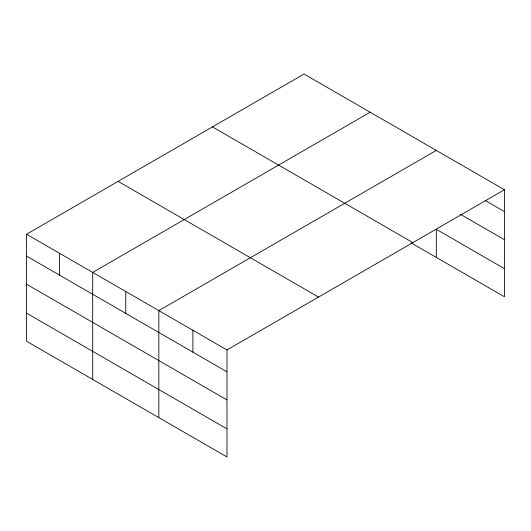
<?xml version="1.0" encoding="UTF-8"?>
<svg xmlns="http://www.w3.org/2000/svg" width="531" height="531" viewBox="0 0 531 531"><rect width="100%" height="100%" fill="white"/><g stroke="black" fill="none" stroke-linecap="round" stroke-linejoin="round"><path stroke-width="0.8" d="M504.45 189.746L304.031 74.035L26.55 234.237L26.55 341.254L226.969 456.965L226.969 349.949L504.45 189.746L504.45 296.763L410.974 242.793M370.167 112.22L92.686 272.423L92.686 379.439M436.309 150.406L158.829 310.608L158.829 417.618M485.288 200.552L504.45 211.617M460.443 214.305L504.45 239.713M504.45 268.666L436.309 229.319L436.309 257.422M212.46 126.902L412.879 242.614M118.121 181.37L318.54 297.081M26.55 234.237L226.969 349.949M26.55 256.101L226.969 371.813M26.55 284.204L226.969 399.916M26.55 313.151L226.969 428.862M192.899 330.275L192.899 352.146M125.761 291.512L125.761 313.383M59.618 253.333L59.618 275.197"/></g></svg>
